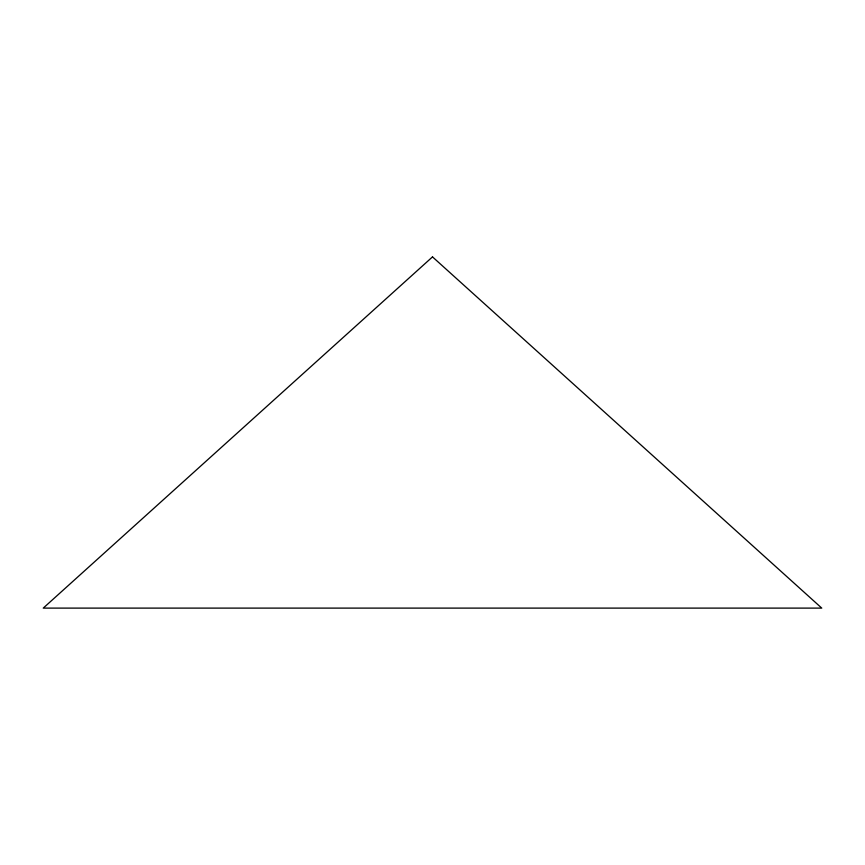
<?xml version="1.0" encoding="UTF-8"?>
<svg xmlns="http://www.w3.org/2000/svg" width="865" height="865" viewBox="0 0 865 865"><rect width="100%" height="100%" fill="white"/><g stroke="black" fill="none" stroke-linecap="round" stroke-linejoin="round"><path stroke-width="1.3" d="M432.5 256.894L43.25 608.106L821.75 608.106L432.5 256.894"/></g></svg>
